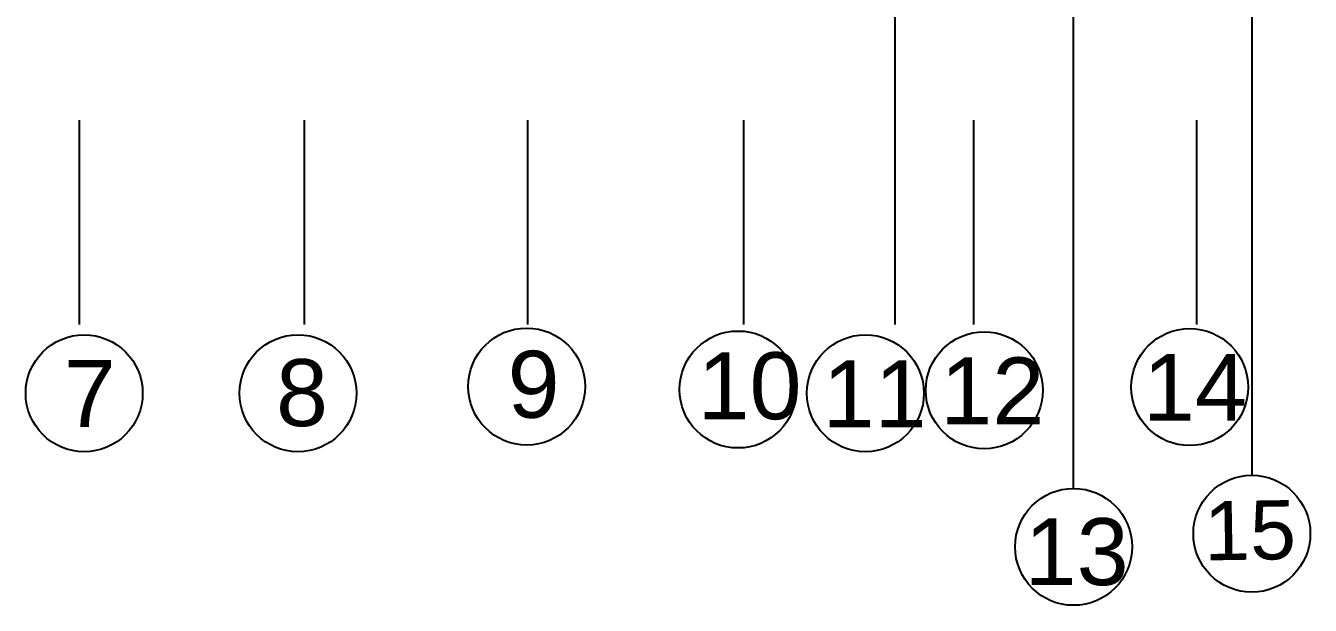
# Model space of a CAD drawing. Header units: millimetres. Extents: x 3062 to 3755, y 1606 to 1663.
# Drawn here: x 3259.73 to 3265.49, y 1643.21 to 1645.8 of the extents above; entities that cross this region are included whole.
import ezdxf

# ---------------------------------------------------------------- set-up
doc = ezdxf.new("R2010")
doc.units = ezdxf.units.MM
doc.linetypes.add('CENTER2', pattern=[28.575, 19.05, -3.175, 3.175, -3.175])
doc.layers.add('m7aor', color=4, linetype='Continuous')
doc.layers.add('WORK', color=7, linetype='Continuous')
doc.styles.get("Standard").update_dxf_attribs({"font": 'arial.ttf'})

msp = doc.modelspace()

# ---------------------------------------------------------------- linework, layer by layer
for centre in [(3261.9801, 1644.1867), (3264.9512, 1644.184), (3259.997, 1644.1567), (3260.9551, 1644.1567), (3262.9273, 1644.1734), (3263.498, 1644.1566), (3264.0304, 1644.1699), (3265.2297, 1643.5267), (3264.4308, 1643.4681)]:
    msp.add_circle(centre, 0.2621)
at = {"layer": 'm7aor', "linetype": 'CENTER2', "ltscale": 0.5}
for p, q in [((3265.2297, 1660.3464), (3265.2297, 1643.7887)), ((3264.4308, 1643.7302), (3264.4308, 1660.3188)), ((3259.9739, 1659.6687), (3259.9739, 1644.4649)), ((3260.9825, 1659.6687), (3260.9825, 1644.4649)), ((3261.983, 1659.6687), (3261.983, 1644.4649)), ((3262.9517, 1659.6687), (3262.9517, 1644.4649)), ((3263.6308, 1644.4649), (3263.6308, 1659.6687)), ((3263.9819, 1659.6687), (3263.9819, 1644.4649)), ((3264.9819, 1659.6687), (3264.9819, 1644.4649))]:
    msp.add_line(p, q, dxfattribs=at)

# ---------------------------------------------------------------- texts
at = {"char_height": 0.3, "attachment_point": 1}
for s, width, insert in [('9', 0.094446, (3261.8946, 1644.3468)), ('10', 0.104532, (3262.7457, 1644.34)), ('14', 0.747242, (3264.7417, 1644.3331)), ('7', 0.107747, (3259.9053, 1644.3051)), ('8', 0.120795, (3260.8567, 1644.3093)), ('11', 0.236723, (3263.306, 1644.3045)), ('12', 0.140948, (3263.8336, 1644.317)), ('13', 0.528427, (3264.2117, 1643.5966))]:
    msp.add_mtext_dynamic_manual_height_columns(s, width=width, gutter_width=0.2, heights=[0], dxfattribs=dict(at, insert=insert))
at = {"layer": 'WORK', "ltscale": 0.5}
msp.add_text('15', height=0.26485, rotation=0.907, dxfattribs=at).set_placement((3265.0177, 1643.4071))

doc.saveas('drawing.dxf')
